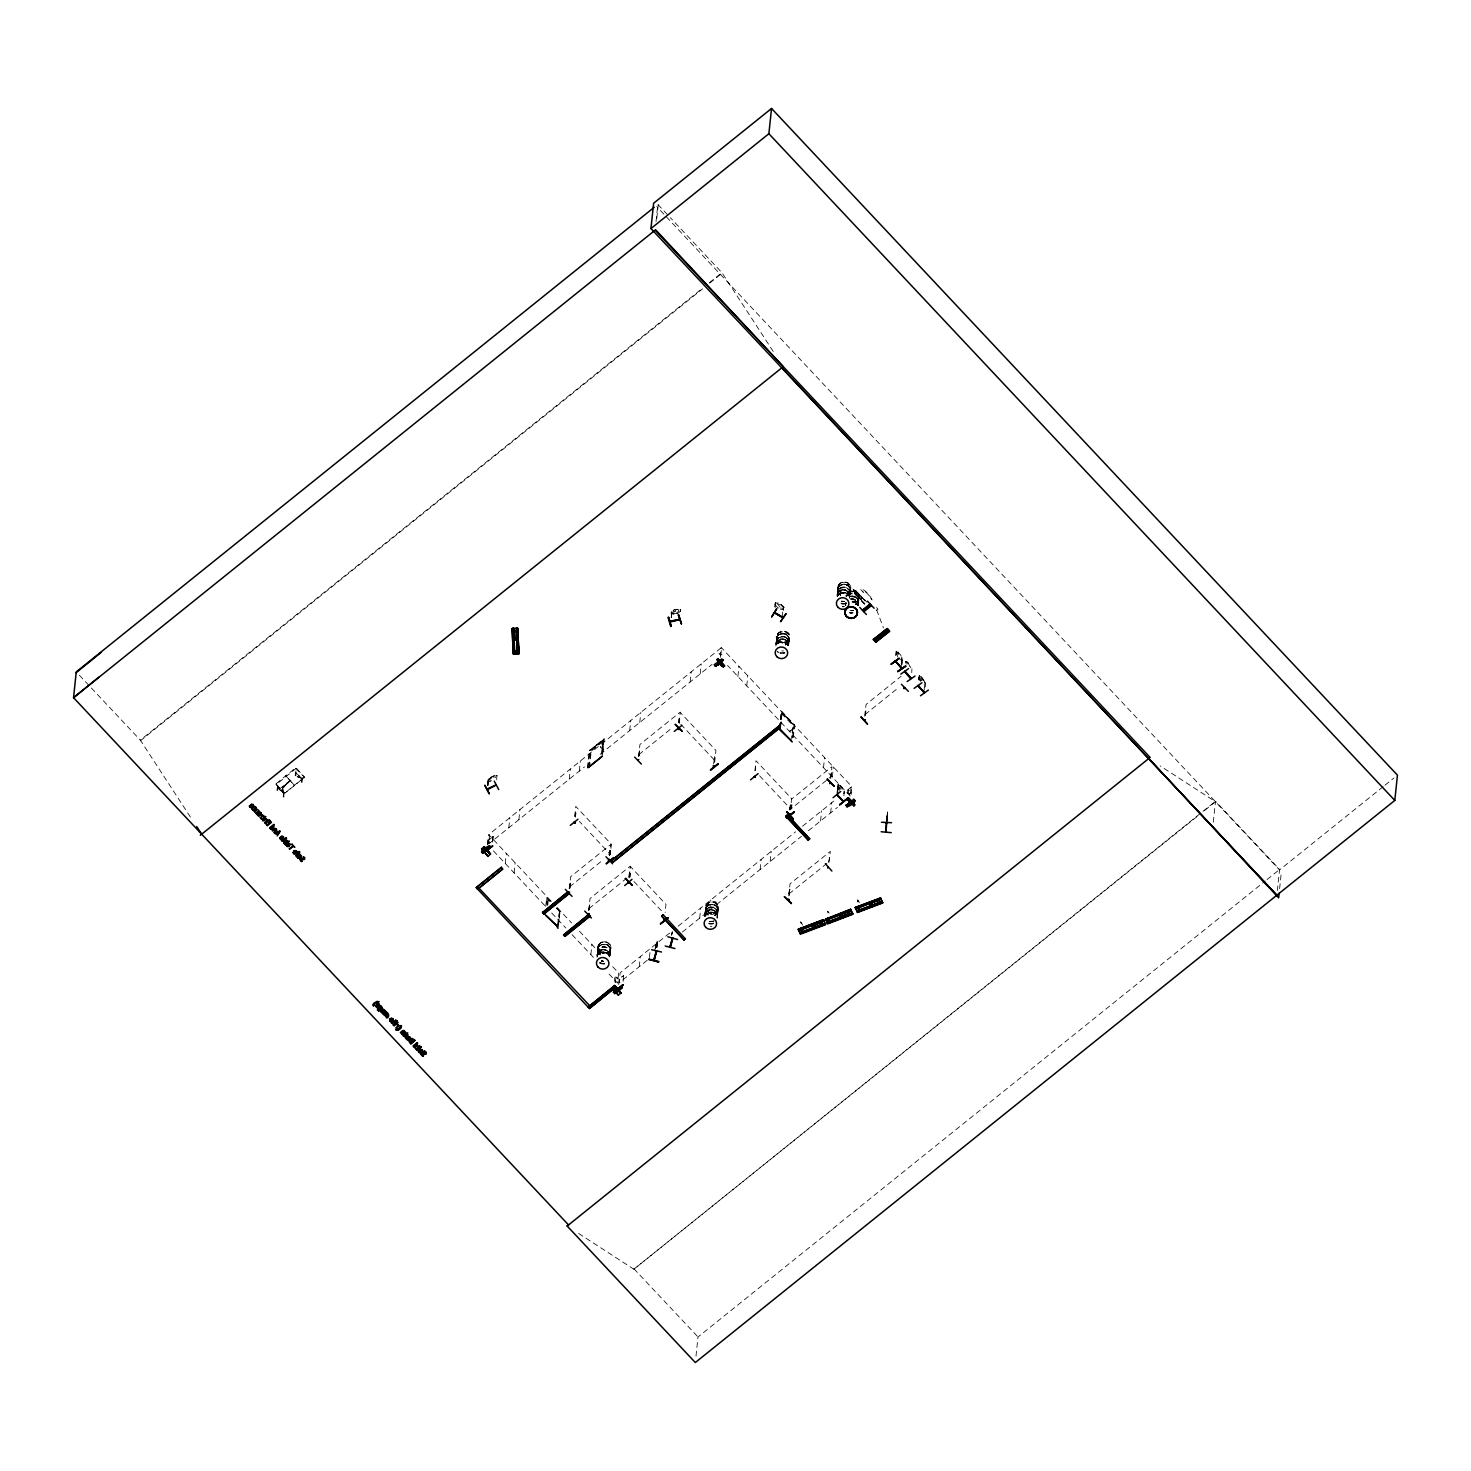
<?xml version="1.0" encoding="UTF-8"?>
<svg xmlns="http://www.w3.org/2000/svg" width="1471" height="1471" viewBox="0 0 1471 1471"><rect width="100%" height="100%" fill="white"/><g stroke="black" fill="none" stroke-linecap="round" stroke-linejoin="round"><path stroke-width="0.75" stroke-dasharray="5 3.75" d="M887.362 813.996C886.553 827.585 888.686 799.102 886.737 819.531M887.418 815.339L886.884 820.358L887.252 817.14M886.976 818.795L887.473 813.996L886.976 821.866L887.381 816.35M887.087 818.703L887.27 816.35M190.403 817.049L140.333 740.152L702.219 288.463M284.252 793.182L276.033 783.749L276.235 784.815M276.934 790.405L277.909 784.484L277.633 790.46M280.906 790.295L283.793 793.733L277.633 787.757M283.149 797.025L284.105 791.085L283.848 797.08M295.193 775.732L296.167 769.811L295.892 775.787M301.408 782.351L302.364 776.412L302.107 782.388M304.258 776.725L304.074 777.828M487.453 785.385L488.096 779.336L489.089 779.373M487.618 785.679L488.096 779.336M488.427 785.33L488.905 778.968M494.109 777.791L493.318 776.063M487.471 844.538L488.537 834.443L551.202 901.19M487.747 844.262L488.151 840.382L490.358 842.718M488.409 843.655L488.813 839.776L493.079 836.337L492.693 842.442M495.562 777.626L494.366 775.346L488.133 779.667L489.052 779.244M496.665 779.722L496.922 775.382L496.941 777.24M492.472 842.184L493.079 836.337M508.801 827.768L509.849 817.674M505.27 863.495L506.337 853.401M518.877 819.678L519.925 809.565M514.115 872.928L515.181 862.815M545.741 906.357L546.642 897.862L549.952 900.877M546.458 904.205L546.955 897.586M547.175 905.566L547.598 899.002M547.8 904.867L548.462 898.726L551.257 901.649M569.24 779.189L570.307 769.076M557.472 925.351L559.624 910.457L556.829 907.533M558.116 924.818L559.624 910.457M558.723 921.968L559.826 911.395M558.447 926.362L560.01 911.487L557.013 908.398M579.317 771.08L580.365 760.985M574.72 816.497L575.786 806.402L611.366 844.28L610.3 854.394L579.372 821.443M574.996 816.221L575.4 812.323L575.602 816.865M575.326 817.067L576.007 812.967M569.13 888.502L570.417 882.122L570.031 888.208M569.351 888.741L570.619 876.771L610.906 844.372L609.766 855.423M569.81 887.951L570.417 882.122M587.517 767.568L589.301 750.559L604.085 738.681L602.816 753.888M587.812 767.88L589.779 750.817M588.878 767.016L590.643 750.541L603.128 740.354L601.988 757.381M589.522 767.568L591.232 751.148L603.717 740.979M600.904 746.698L601.124 748.077L600.628 746.422M656.029 221.588L657.831 204.395L668.772 216.035M656.802 218.407L658.236 204.745M601.694 748.813L602.705 748.39L602.724 749.658M602.319 749.585L602.246 748.794M603.128 740.354L601.621 754.715L603.294 740.06L590.533 750.578M602.614 754.053L604.085 738.681M588.529 910.218L589.834 903.819L589.448 909.905M588.768 910.457L590.018 898.468L630.305 866.088L629.092 876.753M589.209 909.666L589.834 903.819M590.864 954.679L591.93 944.566M597.024 957.253L597.52 952.564M597.557 952.086L597.796 949.77M597.851 949.31C595.829 938.553 614.198 939.969 610.391 950.211M608.939 854.706L610.024 850.275L609.159 854.964M609.509 855.626L610.391 849.576L610.575 854.118M601.51 950.413L600.186 950.156M629.68 730.591L630.746 720.496M607.67 952.914L600.812 952.399L597.962 947.011M610.06 953.465L609.766 956.058A6.27 5.81 6 0 0 603.073 949.788A6.27 5.81 6 0 0 597.355 956.665M610.336 950.689L610.097 953.006C610.502 947.03 601.676 944.584 598.458 949.365M639.756 722.5L640.804 712.387M638.451 756.223L639.738 749.842L639.352 755.929M638.671 756.48L639.94 744.491L680.227 712.093L679.271 722.629M615.117 982.591C612.175 968.359 622.913 984.816 615.724 976.744M639.131 755.689L639.738 749.842M615.393 982.389L616 976.542M628.816 877.819L629.441 871.972M629.349 876.624L630.415 866.511L665.995 904.408L665.131 912.498M629.698 877.396L630.103 873.498M618.647 984.559L619.273 978.711L623.759 975.549L619.273 978.711M629.956 877.194L630.36 873.296M623.134 981.396L623.539 975.291M677.12 613.517L670.813 613.591L672.045 611.623L671.089 611.991M671.236 617.415L671.879 611.348M671.328 617.728L671.934 611.66M639.241 966.723L640.308 956.61M679.859 609.877L680.668 609.693M677.193 613.628L680.595 611.256L680.742 609.546L674.38 609.509L670.997 611.991M680.595 611.256L680.76 609.656M649.961 952.564L649.318 958.614L619.07 982.941L620.137 972.827L650.384 948.519M773.231 351.44L721.912 272.631L670.335 217.708M678.48 722.684L678.903 718.786M679.014 722.776L679.345 717.995M679.602 723.419L679.418 718.878L680.282 719.319M656.71 946.055L657.298 941.054L656.728 947.269M657.077 947.361L657.702 941.293M690.12 682.011L691.186 671.898M578.618 1233.452L633.891 1269.234L1201.2 812.746M700.196 673.92L701.262 663.807M720.385 657.261L721.176 647.424L851.249 785.992L850.183 796.087L727.52 665.425M720.753 655.533L721.599 647.461L489.696 833.873L488.629 843.986L584.52 766.906M713.582 763.909L714.667 755.91L714.373 762.622M714.649 762.401L715.899 750.412L680.319 712.516M699.681 918.125L700.748 908.03M704.903 915.348L705.161 912.755M705.436 909.979L705.197 912.296L706.209 909.501M705.749 907.166L705.492 909.501L705.804 908.03M708.415 911.211L708.25 909.814M709.758 910.034L710.824 899.921M737.909 676.495L738.957 666.381M709.629 912.241L715.476 912.333M716.395 904.481L715.733 905.198M717.186 918.364L717.701 913.675M717.719 913.197L717.977 910.88M718.013 910.42L718.253 908.085M746.753 685.909L747.82 675.814M754.936 770.859L755.984 760.746L791.563 798.643L790.607 809.179L830.894 776.78M755.193 770.565L755.616 766.685L755.8 771.227M695.985 1356.152L698.008 1336.992L1265.262 880.982M774.886 607.045L775.199 602.926L776.081 603.533M775.052 606.769L775.474 602.724L775.677 607.468M776.283 641.613L777.295 638.819M779.207 640.492L780.991 638.966L785.808 640.014M782.223 617.029L783.271 606.916L783.638 611.384M760.121 869.545L761.187 859.432M787.481 633.817L781.561 633.615L778.582 634.957M779.354 728.292L781.469 711.008L794.524 724.909L793.182 737.67M779.685 728.016L781.469 711.008M788.511 645.328L788.769 642.992L788.548 645.328L785.827 639.903M788.824 642.533L789.063 640.198L788.842 642.533M789.118 639.738L789.008 638.23M779.887 727.759L782.057 712.883L793.237 724.615L792.06 735.279M782.057 712.883L780.329 729.285L782.02 712.497L793.255 724.743L791.067 739.508M770.197 861.454L771.264 851.341M790.81 730.296L789.578 731.326M792.464 728.917L791.894 730.609L791.692 729.506M792.428 730.278L792.501 729.083M792.667 737.762L794.009 725.093L781.138 711.284M792.851 737.927L794.524 724.909M789.706 809.988L790.332 804.141M789.982 809.767L790.589 803.92M790.846 809.344L791.251 805.464M791.306 808.554L791.711 804.674M791.527 808.811L791.931 804.913M788.75 893.577L789.853 889.146L789.467 895.232M788.769 895.784L790.037 883.795L830.324 851.396L828.835 863.146M789.228 894.993L789.853 889.146M837.459 592.758L837.201 595.35A6.27 5.81 6 0 1 844.648 590.11A6.27 5.81 6 0 1 849.392 597.741M837.495 592.298L837.735 589.981L839.279 594.137M837.79 589.503L838.047 587.168M840.198 590.22C840.695 592.261 842.129 590.993 840.235 590.386M823.503 767.678L824.569 757.565M820.561 820.965L821.627 810.852M847.737 593.052L847.535 592.169M848.381 584.336L847.903 585.127M848.73 584.612L847.682 584.539M830.214 777.258L831.317 772.827L831.133 776.964M830.453 777.497L831.556 773.066M849.484 598.366L849.981 593.677M850.017 593.199L850.275 590.882M850.312 590.423C854.504 577.919 831.538 580.898 839.481 591.544C845.494 596.564 860.995 584.631 858.843 599.488M830.71 778.655L831.961 766.685L791.674 799.066M832.365 777.093L833.413 766.998M855.405 594.431L852.978 589.191L855.957 591.011L852.978 589.191M861.362 598.145L861.215 599.561L855.442 594.817L853.051 589.301L857.924 593.953L859.432 597.391L857.667 596.435M853.29 590.165L857.979 595.626L853.364 590.092M830.637 812.856L831.703 802.743M855.203 594.302L864.874 603.717M864.93 600.904L855.589 590.588L866.787 602.025M856.269 593.493L856.71 594.027M828.596 861.988L829.681 857.538L828.761 857.85M855.589 602.154L856.379 601.51L850.771 602.375A6.27 5.81 6 0 0 858.899 598.384A6.27 5.81 6 0 0 853.732 591.195A6.27 5.81 6 0 0 846.542 596.49M856.177 593.751L856.949 593.861M837.017 792.832L838.139 784.539L838.305 789.228M837.716 788.585L838.139 784.539M837.624 793.476L838.415 785.514M858.273 604.986L858.512 602.742L858.2 604.232M858.549 602.283L858.788 599.966L858.494 601.437M840.162 785.44L839.72 789.026L838.875 786.01L840.198 785.532L837.79 784.815M843.931 795.793L844.023 790.883M847.958 793.623C845.935 784.521 854.173 796.068 848.362 789.725M848.215 793.421L848.638 789.522M851.194 794.487L852.04 786.397L843.563 793.218M864.617 716.156L866.106 704.425L901.153 676.255M865.536 715.862L865.923 709.776M895.747 655.459L896.096 651.304L896.74 652.094M896.023 655.257L896.446 651.212M896.997 653.896L898.376 652.168M898.064 654.595L899.075 653.271M901.135 658.714L901.263 657.519M901.153 664.046L902.072 657.776L901.999 664.506M901.006 667.889L902.072 657.776M901.723 664.708L902.367 658.64L900.473 654.669L896.004 651.377L897.825 657.041M886.553 820.708L887.418 812.488M886.903 820.726L887.767 812.636M906.283 662.244L906.154 662.263M906.541 664.046L907.92 662.336L905.621 661.637M911.763 672.652L911.91 668.809M918.64 679.841L919.338 675.594L919.21 680.503M918.915 679.639L919.338 675.594M923.88 692.253L924.524 686.185M924.818 687.049L925.241 683.022L921.177 676.605C915.127 674.803 923.825 676.439 920 677.065L921.14 680.816M925.094 686.865L924.946 682.158M1213.299 822.215L1215.506 801.235L1279.586 869.49L1277.38 890.451M1279.623 888.686L1281.296 872.744M655.606 947.048L656.121 944.75M671.769 934.067L672.173 931.731M672.137 932.706L671.346 935.556M655.183 948.556L657.298 941.054L656.857 942.654M283.462 793.972L282.763 788.309L279.398 787.537M295.928 772.771L302.051 779.042L295.892 773.084M304.276 776.964L303.89 777.994M608.167 943.996C608.976 946.037 594.67 942.102 597.906 951.277M597.447 953.318L597.116 954.955L598.201 951.921L601.143 950.045M597.87 950.615L597.631 954.072M601.749 950.799L600.389 949.678M610.778 947.931C611.789 949.549 606.383 954.403 607.468 951.958M610.042 952.16L610.281 948.703M609.748 954.955L610.116 951.682M705.915 905.676C712.975 932.32 728.513 888.797 705.915 905.676L706.668 904.297M705.345 910.99L705.253 914.263M704.756 915.164L705.823 912.13M707.533 910.402L708.636 911.597L709.261 910.292M717.683 913.656L717.37 915.146L717.094 910.292L717.738 911.873M717.664 912.351L717.922 908.913M717.26 917.61L717.591 915.973M776.89 637.348L776.523 640.62L778.067 643.471A6.27 5.81 6 0 1 779.078 635.012A6.27 5.81 6 0 1 788.162 636.796A6.27 5.81 6 0 1 785.588 644.997L788.18 642.919M785.679 641.779C787.39 642.386 785.404 641.172 782.701 642.937C760.93 632.034 801.511 624.623 785.955 642.386M788.769 641.687L788.585 636.925L784.852 633.872M788.474 644.463L788.713 641.025M838.102 588.032L838.378 592.887M837.808 590.827L837.551 594.266M837.054 595.148L837.385 593.512M841.614 590.937L840.971 589.981M846.413 596.288L850.385 589.669M845.568 604.232L845.899 602.595M850.385 589.65L850.716 588.143M849.962 592.353L850.22 588.915M859.229 597.208L857.06 601.29L854.081 602.595M858.347 604.066L858.678 602.54M672.523 931.823L671.898 934.434M654.834 950.137L655.753 945.504M657.206 942.764L656.103 947.269L657.243 942.672M656.066 946.754L656.728 943.849M655.735 947.416L656.397 943.775M801.934 923.475L800.316 922.354M800.573 921.618L800.61 922.869M859.009 901.815L857.795 899.939L857.464 901.282M284.087 786.544L282.561 788.511M301.812 778.876L296.241 772.514M598.145 947.857L598.862 946.515M597.722 950.762L598.587 949.291M776.743 637.513L777.589 636.024M609.325 953.484L610.06 952.123M610.189 952.013L608.259 954.587A6.27 5.81 6 0 0 608.773 946.441A6.27 5.81 6 0 0 599.929 945.798A6.27 5.81 6 0 0 599.377 953.999M776.449 640.29L778.38 637.697M609.031 956.26L609.895 954.789M780.347 640.529L779.005 640.768M788.051 643.011L788.916 641.521M788.493 644.427L787.757 645.787A6.27 5.81 6 0 0 783.712 636.851A6.27 5.81 6 0 0 776.357 643.599L776.118 641.852M787.886 645.714L788.621 644.316M837.937 588.179C839.978 582.534 849.153 583.196 850.312 589.08L849.797 587.609M837.643 590.974L839.573 588.382M837.385 593.622L838.121 592.114M837.974 594.652L837.128 596.141L839.04 593.549M850.128 592.206L847.204 595.865M855.368 601.565L856.435 601.768M857.795 602.761L858.733 597.98M858.347 604.066L857.501 605.556A6.27 5.81 6 0 0 849.447 597.042M706.503 906.706L705.547 911.487M704.811 916.139L709.647 912.241M705.675 914.649L704.94 916.01A6.27 5.81 6 0 1 716.542 915.403L715.66 914.19M716.965 913.675L717.83 912.204M716.8 916.378L717.535 914.999M876.311 610.41L878.058 609.233L876.551 607.541M283.682 787.059C304.35 766.667 270.848 799.764 288.849 782.039M774.978 604.618L777.773 607.78L783.767 609.215L780.66 609.325M775.143 603.018L778.324 602.963L776.559 605.059L778.361 607.027M780.182 604.305L778.104 604.618L779.906 606.99L780.899 606.879L780.237 604.213M783.271 606.916L784.025 607.67L778.233 602.981M784.08 607.339L781.266 604.489L782.315 608.148L780.274 608.075M491.24 778.398L492.344 776.486M674.454 609.638L672.578 612.8L674.582 613.26M283.517 793.862L282.634 788.272L277.817 787.279M304.111 777.405L285.245 792.74M777.479 636.116L778.655 634.92M778.012 640.29L776.192 642.827L780.274 639.444M776.651 644.059L782.388 641.485L787.739 644.868M838.121 592.243L840.805 589.945M856.71 603.882L857.906 602.687M599.102 953.337L597.171 955.929A6.38 5.902 6 0 1 608.056 954.035L603.662 951.958L599.028 953.373M600.003 950.818L601.584 950.928M706.393 906.78L710.493 904.297L715.274 905.235M707.202 908.416L706.098 909.574L708.636 907.552L713.49 907.331L717.186 910.384L714.961 908.03M707.643 910.181L708.893 910.347M705.823 912.241L706.926 910.972M705.988 912.792L708.213 915.164A6.27 5.81 6 0 1 707.165 906.357A6.27 5.81 6 0 1 716.763 907.055A6.27 5.81 6 0 1 714.501 915.679L717.076 913.601M488.188 779.759L491.406 776.835L496.922 775.382M709.39 282.708L721.912 272.631M140.26 740.888L702.55 288.868M709.721 283.112L721.838 273.367M276.327 783.547L295.248 768.119M290.155 780.347C265.663 800.316 290.412 780.66 290.964 780.347M300.801 780.365L285.006 793.145M604.379 738.994L589.301 750.559M493.3 836.594L488.813 839.776M600.15 754.329L712.056 664.377M638.874 754.605L670.408 729.248M858.641 594.027L861.289 598.219M858.273 597.814L861.215 599.561M569.553 886.866L602.834 860.112M560.01 911.487L556.222 908.048L559.054 911.248M588.952 908.582L627.492 877.599M865.04 714.538L898.34 687.766M652.113 947.122L671.217 931.768M678.168 926.178L795.572 831.795M802.522 826.206L835.087 800.022M682.323 932.099L801.456 836.319M808.406 830.729L837.422 807.414M788.971 893.908L829.258 861.51M1202.984 811.312L1215.506 801.235M633.891 1269.234L1197.559 816.092M1204.731 810.337L1215.469 801.713L1160.196 765.931M1267.046 879.548L1279.586 869.49M1383.163 786.654L1279.531 869.949L656.728 206.565M1384.947 785.22L1393.883 778.03M844.17 793.549L844.611 791.527M837.698 786.323L839.573 790.313M839.941 787.169L840.897 786.525M842.092 789.504L841.633 787.316M488.151 840.382L490.082 842.92M902.293 660.332L899.921 659.541M905.548 663.145L905.64 661.472L907.938 662.41L910.806 667.687M907.681 664.046L908.618 663.439M918.731 677.359L920.699 681.404M921.6 680.411L921.968 677.653M790.111 730.499L790.037 731.712M676.697 612.745L678.94 611.274L677.671 608.737M285.264 792.593L283.885 792.501M839.5 588.418L845.788 587.334L849.484 590.386M839.206 591.085L842.203 589.632M838.966 593.567L845.237 592.482L848.951 595.534M846.836 595.626C850.367 591.894 857.648 592.813 858.862 598.164M778.288 637.734L784.576 636.649M779.998 640.381L779.354 640.418M857.06 601.271L855.993 602.246M856.802 603.846L855.368 604.691A6.27 5.81 6 0 0 857.225 595.718A6.27 5.81 6 0 0 847.296 596.215M706.926 911.082L708.323 910.126M715.972 914.76L714.538 915.624A6.38 5.902 6 0 0 716.855 906.835A6.38 5.902 6 0 0 707.11 906.118A6.38 5.902 6 0 0 708.213 915.146M283.903 787.114L282.322 788.419M827.566 911.376L828.78 912.461M857.446 900.031L859.34 902.606M857.85 901.925L857.556 900.197M849.981 591.379L851.562 590.901M857.519 605.114A6.27 5.81 6 0 0 849.503 596.582L855.809 597.116L858.678 602.522M849.429 596.656L852.665 596.104M784.834 652.885L779.943 653.124A6.27 5.81 6 0 0 784.76 652.959M608.35 951.535L605.592 949.678L600.848 949.953M713.931 921.067A6.27 5.81 6 0 1 709.151 921.287L714.023 921.011M676.568 609.343L674.196 611.936L677.377 611.164L676.531 609.233M842.773 584.318L844.428 584.226M842.184 589.761L845.512 590M850.716 598.826L856.802 600.812L858.402 605.169M844.74 601.492L841.412 601.253A6.27 5.81 6 0 0 846.23 601.051M853.272 610.447L851.599 610.539A6.307 5.829 6 0 0 853.235 610.391L849.944 610.318M781.561 633.633L783.234 633.56M781.266 636.428L782.94 636.336M295.708 768.303L303.982 776.725L296.425 768.211M710.769 921.453L712.442 921.379M602.264 949.567L603.937 949.494M491.498 780.347L489.641 780.255L491.314 776.706M490.909 781.542L488.004 781.358M852.389 598.642L854.026 599.065M853.768 601.565L852.132 601.234A6.27 5.81 6 0 1 857.354 604.489M841.43 601.143L844.74 601.382A6.27 5.81 6 0 1 843.085 601.345M775.953 646.026L775.861 644.372A6.27 5.81 6 0 1 782.664 638.91L784.3 639.315M717.462 914.521C717.977 910.163 708.195 907.717 708.25 911.229M709.96 913.27L711.596 913.601M602.338 953.079L603.974 953.392M603.128 961.335L601.492 960.931L603.128 961.372A6.27 5.81 6 0 1 601.51 961.096M670.794 613.499L673.902 614.418M898.395 652.241L896.611 651.947M297.307 776.486L302.125 778.582L297.142 776.743M845.512 589.871L849.76 594.523M853.75 601.565L856.527 603.312M784.576 636.649L787.353 638.396M713.214 909.997L715.972 911.744M296.204 768.322L276.088 784.631M839.224 594.1L840.511 595.148A6.38 5.902 6 0 1 839.812 585.623A6.27 5.81 6 0 1 849.668 587.462A6.38 5.902 6 0 1 845.31 595.939M786.636 632.089L787.886 633.137M777.184 651.377L778.472 652.425A6.27 5.81 6 0 1 777.258 651.488M715.255 905.235L716.542 906.283M714.41 913.178L715.715 914.226M607.615 945.026L609.858 947.398L608.847 946.037M781.395 713.417L792.575 725.148M855.589 590.588L866.529 602.227M855.239 593.953L864.838 604.066M855.276 594.174L864.58 604.287M759.569 775.787L790.497 808.756M680.816 724.284L714.832 760.525M633.983 881.552L661.84 911.211M557.472 907.864L571.575 922.887M579.409 931.235L600.793 953.999M612.672 966.668L618.611 972.993L617.563 983.106L607.155 972.018M546.642 897.862L550.393 902.017M493.41 850.863L545.447 906.301M551.717 912.976L565.802 927.98M572.072 934.655L593.824 957.823M276.254 784.687L283.829 792.924M277.67 787.445L283.793 793.733M79.379 675.244L140.333 740.152M633.927 1268.756L698.008 1336.992M840.088 785.514L842.313 788.033M921.876 677.708L923.108 680.668M908.545 663.495L909.758 666.455M924.671 682.342L923.365 679.05L924.156 681.9M827.952 911.56L829.111 913.16M847.351 595.737A6.27 5.81 6 0 1 857.28 595.259L858.218 596.619M857.023 598.109L857.998 599.469M848.289 591.618L849.227 592.923M856.471 603.275L857.464 604.618M838.562 590.239L839.5 591.526M787.279 638.359L788.291 639.701M787.077 640.951L788.015 642.367M717.48 907.589L716.487 906.246L718.032 909.078M608.35 951.424L609.95 955.874M598.348 952.601L599.341 953.943M801.07 922.28L802.578 925.094M839.867 787.868L840.548 789.283M876.679 609.95L883.464 627.915M857.74 602.007L858.273 603.588M849.392 590.294L850.036 591.875M838.084 595.681L837.551 594.229L837.992 595.571A6.38 5.902 6 0 1 844.133 587.168A6.38 5.902 6 0 1 849.043 596.399L849.925 591.691M788.493 636.814L789.118 638.414M788.199 639.609L788.842 641.191M777.166 642.22L776.523 639.278M705.436 911.303L706.08 912.884M705.142 914.098L705.786 915.679M609.766 947.306L610.41 948.887M609.288 952.73L609.84 954.201M597.796 951.112L598.44 952.693M827.787 912.553L827.677 911.965M858.457 600.775L858.568 602.319M849.778 594.413L849.558 597.612A6.27 5.81 6 0 0 843.858 589.742A6.27 5.81 6 0 0 837.312 596.619M845.586 604.121L845.696 605.666M718.271 906.596L718.381 908.14M717.48 914.429L717.572 916.084M597.134 954.844L597.226 956.499M840.548 595.222A6.27 5.81 6 0 1 839.463 586.359A6.27 5.81 6 0 1 849.061 587.039A6.27 5.81 6 0 1 846.8 595.681M840.585 594.762A6.27 5.81 6 0 1 839.904 585.532A6.38 5.902 6 0 1 849.742 587.573A6.27 5.81 6 0 1 845.31 595.681M838.139 595.259A6.27 5.81 6 0 1 844.152 586.947A6.27 5.81 6 0 1 848.988 596.049M837.22 596.435A6.27 5.81 6 0 1 848.785 595.865M846.009 603.165A6.27 5.81 6 0 1 839.757 602.705M837.275 595.976A6.27 5.81 6 0 1 848.841 595.406M844.17 606.677A6.38 5.902 6 0 1 842.515 606.751M844.17 606.42A6.27 5.81 6 0 1 842.534 606.493M857.28 595.259A6.27 5.81 6 0 1 855.368 604.287M845.825 605.721A6.307 5.829 6 0 1 846.027 602.705M850.734 598.918A6.307 5.829 6 0 1 858.273 605.114M849.411 596.803A6.38 5.902 6 0 1 857.575 605.482M853.217 610.612A6.27 5.81 6 0 1 849.962 610.373M845.696 604.434A6.27 5.81 6 0 1 846.009 602.945M850.716 599.175A6.27 5.81 6 0 1 858.218 605.335M852.077 601.657A6.27 5.81 6 0 1 857.317 604.949M852.996 612.708A6.27 5.81 6 0 1 849.742 612.469M872.101 599.855A8.477 2.335 51.2 0 0 865.941 591.655A8.477 2.335 51.2 0 0 861.473 590.312L860.535 589.319L863.422 592.39L862.484 591.397A7.079 1.949 51.2 0 1 866.217 592.519A7.079 1.949 51.2 0 1 871.365 599.359M778.049 643.434A6.38 5.902 6 0 1 779.042 634.773A6.38 5.902 6 0 1 788.254 636.594A6.38 5.902 6 0 1 785.661 644.923M778.141 643.066A6.27 5.81 6 0 1 779.134 634.553A6.27 5.81 6 0 1 788.199 636.336A6.27 5.81 6 0 1 785.643 644.537M776.412 643.14A6.27 5.81 6 0 1 783.767 636.373A6.27 5.81 6 0 1 787.794 645.364M782.664 638.91A6.27 5.81 6 0 1 788.548 645.181M783.473 650.862A6.27 5.81 6 0 1 781.855 650.936M776.283 643.195A6.27 5.81 6 0 1 788.493 645.585M777.81 643.287A6.27 5.81 6 0 1 787.592 645.199M784.815 652.48A6.27 5.81 6 0 1 777.313 651.009M776.78 643.949A6.27 5.81 6 0 1 787.629 644.721M708.287 914.76A6.27 5.81 6 0 1 707.606 905.548A6.27 5.81 6 0 1 717.37 907.46A6.27 5.81 6 0 1 713.012 915.679M704.885 915.348A6.27 5.81 6 0 1 712.35 910.126A6.27 5.81 6 0 1 717.094 917.757M705.749 915.458A6.38 5.902 6 0 1 711.854 907.019A6.38 5.902 6 0 1 716.763 916.268M705.731 915.606A6.38 5.902 6 0 1 711.835 907.166A6.38 5.902 6 0 1 716.745 916.396M712.424 921.195A6.307 5.829 6 0 1 710.787 921.287M705.014 916.525A6.307 5.829 6 0 1 711.578 909.63A6.307 5.829 6 0 1 717.149 917.408M704.848 916.249A6.38 5.902 6 0 1 716.598 915.661M713.711 923.163A6.27 5.81 6 0 1 707.459 922.703M711.872 926.417A6.27 5.81 6 0 1 710.236 926.491M600.573 954.936A6.38 5.902 6 0 1 599.102 946.313A6.38 5.902 6 0 1 608.479 945.853A6.38 5.902 6 0 1 608.314 954.55M603.147 961.17A6.27 5.81 6 0 1 601.547 960.857A6.27 5.81 6 0 0 603.165 960.986M597.391 956.426A6.27 5.81 6 0 1 603.11 949.549A6.27 5.81 6 0 1 609.821 955.654M609.803 955.819A6.27 5.81 6 0 0 603.11 949.549A6.27 5.81 6 0 0 597.41 956.26M597.686 953.613A6.27 5.81 6 0 1 605.041 946.864A6.27 5.81 6 0 1 609.068 955.837M597.557 953.925A6.38 5.902 6 0 1 605.022 947.067A6.38 5.902 6 0 1 609.104 956.205M604.489 963.891A6.27 5.81 6 0 1 599.782 962.972M598.017 954.881A6.27 5.81 6 0 1 607.946 954.403M604.544 963.431A6.27 5.81 6 0 1 599.819 962.512M598.072 954.422A6.27 5.81 6 0 1 608.001 953.925M609.435 956.646A6.27 5.81 6 0 0 608.902 955.194L609.564 956.83A6.38 5.902 6 0 0 608.976 955.323M285.705 775.622L294.568 785.514L285.705 775.622M776.228 642.091L776.008 644.316L776.247 642.091M776.817 636.502L776.578 638.837L776.853 636.502M720.735 653.345C714.538 653.933 727.501 656.323 720.79 653.363M851.176 792.281L849.245 794.266L851.176 792.281M846.046 603.57L839.647 603.092A6.27 5.81 6 0 0 845.972 603.625M713.748 923.567L707.349 923.108A6.38 5.902 6 0 0 713.729 923.549M852.978 613.113L849.668 612.874A6.27 5.81 6 0 0 852.941 613.168M604.526 963.836L599.727 962.898A6.38 5.902 6 0 0 604.544 963.689M839.592 591.397A6.27 5.81 6 0 0 850.256 589.558A6.27 5.81 6 0 0 843.067 581.891A6.27 5.81 6 0 0 839.592 591.397M839.573 591.636A6.27 5.81 6 0 0 850.22 589.797A6.27 5.81 6 0 0 843.03 582.148A6.27 5.81 6 0 0 839.573 591.636M778.398 640.731A6.27 5.81 6 0 0 789.044 638.874A6.27 5.81 6 0 0 781.855 631.224A6.27 5.81 6 0 0 778.398 640.731M778.361 640.97A6.27 5.81 6 0 0 789.026 639.131A6.27 5.81 6 0 0 781.837 631.464A6.27 5.81 6 0 0 778.361 640.97M707.312 911.395A6.27 5.81 6 0 0 717.958 909.556A6.27 5.81 6 0 0 710.769 901.907A6.27 5.81 6 0 0 707.312 911.395M707.275 911.634A6.27 5.81 6 0 0 717.922 909.795A6.27 5.81 6 0 0 710.732 902.146A6.27 5.81 6 0 0 707.275 911.634M599.672 951.204A6.27 5.81 6 0 0 610.318 949.365A6.27 5.81 6 0 0 603.128 941.697A6.27 5.81 6 0 0 599.672 951.204M599.653 951.443A6.27 5.81 6 0 0 610.3 949.604A6.27 5.81 6 0 0 603.11 941.936A6.27 5.81 6 0 0 599.653 951.443"/><path stroke-width="1.5" d="M775.254 613.186L781.984 616.993M783.105 617.507L774.592 612.414M422.49 1051.177L421.791 1049.467M297.105 851.635L296.572 853.18M379.61 1004.932L379.316 1006.182M881.497 822.252L891.573 822.712M881.166 831.759L891.224 832.641M886.241 822.822L886.057 831.593M886.756 822.675L885.928 831.759M886.792 822.307L886.737 822.841M487.342 789.357L488.133 788.952M487.324 789.78L496.003 785.091M417.654 1045.476L417.359 1046.653M654.062 959.221L653.768 959.644M672.835 938.516L670.28 947.324L672.541 937.854M405.15 1032.146L404.488 1031.226M381.688 1007.837C377.569 1009.86 380.106 1009.768 381.412 1007.249M421.901 1050.643L420.651 1052.317M426.204 1052.887L425.91 1053.898M272.999 826.426L273.33 828.155M249.757 806.825L249.371 805.759L249.996 807.119M252.387 806.844L250.585 804.674L252.129 807.027M251.982 809.087L252.405 808.443M252.865 805.078L251.376 805.042L252.791 806.329M255.182 807.634L254.446 807.064M255.862 807.708L255.715 807.174A2.188 2.041 6 0 0 254.998 806.494L255.697 807.395M256.653 809.951L254.52 811.808L256.046 809.565M254.52 811.808L256.248 810.227M255.715 813.077L259.172 810.944L256.156 813.555M257.223 814.695L258.841 812.36M257.977 813.886L258.804 813.224L258.032 814.64M258.4 810.723L258.197 809.785M259.999 817.655L263.438 815.725L262.555 814.971M261.801 819.421L260.827 818.244L261.838 818.795M261.525 814.456L262.059 815.375M264.762 822.73L267.759 820.322L264.762 822.73L266.564 820.45L265.938 818.979L262.721 820.303L265.46 818.317M263.144 820.983L264.854 819.402M263.364 816.184L264.173 817.269L262.739 818.428M262.463 819.384L264.633 817.545L262.96 819.09M263.787 815.853L264.615 816.736M265.92 816.515L264.578 816.938M269.267 819.825L271.436 822.381L267.446 825.58L265.736 822.657M267.759 820.322L265.718 818.299L262.684 820.524M267.336 821.59L269.414 823.135L267.814 821.204M267.446 825.58L265.276 823.025M270.094 828.394L274.268 825.047M271.179 828.817L272.576 826.206L273.441 827.107M276.088 830.122C275.242 827.346 269.598 833.873 274.268 828.982M272.576 826.206L270.811 827.805M273.845 824.367L269.653 827.916M273.937 832.494L275.868 829.46M277.964 834.701L274.709 833.082L279.876 831.133L277.155 835.933M274.378 832.972L276.622 830.14M279.619 832.108L277.21 832.825L278.295 833.983M279.876 831.133L275.169 833.818M279.6 838.341L280.06 837.404L280.796 839.077M280.704 836.999L282.524 838.948L281.347 836.319M282.818 837.017L281.513 837.146L282.45 836.834M282.009 841.099L286.201 837.532M281.531 836.944L282.947 838.433M286.992 840.401L287.378 841.798L289.309 841.081L285.135 844.428L284.399 843.435M285.135 844.428L283.738 841.559M286.588 841.118L284.657 841.375L284.822 843.104M285.76 845.09L288.114 843.048M286.624 838.213L282.027 840.879M286.974 844.759L287.801 844.097L287.544 846.211L288.573 845.494M289.125 845.42C286.459 840.971 291.534 846.634 290.339 844.097M289.18 848.73L293.189 846.193L289.658 849.245M291.994 844.262L294.825 847.296L293.189 846.193M293.685 853.621L293.391 852.279M295.763 853.033L293.943 850.882L295.23 853.345M295.634 855.607C296.719 857.041 297.951 850.882 298.76 852.923M295.156 850.79L296.425 852.169M297.197 857.262L298.815 854.927M297.951 856.453L298.778 855.791L298.521 857.906M298.65 854.007L296.076 856.067M299.109 852.114L298.687 851.635M301.316 855.791L301.059 856.858L300.47 855.626M299.771 859.524L301.739 861.675L299.9 858.641L301.5 857.906L303.449 859.119L304.148 857.777M303.191 857.152L303.559 857.372M302.438 860.921L301.5 860.627M304.056 857.005L303.725 856.766M378.783 1006.587L376.889 1007.286L375.326 1005.741M375.822 1005.281L376.521 1006.458M378.01 1006.513L376.723 1003.958M378.893 1004.748L377.256 1004.546L378.562 1004.399M378.268 1006.348L376.447 1004.178M377.275 1004.325L378.672 1005.815M378.01 1001.88L376.484 1001.549M377.495 1008.812L380.75 1005.851L377.734 1008.499M384.078 1010.43L380.842 1011.791L382.625 1009.345M380.842 1011.791L382.975 1009.915M382.019 1013.041L384.207 1010.467M383.104 1014.181L385.163 1012.324M385.88 1015.652L383.563 1014.438M384.336 1014.604L385.126 1013.188L385.825 1015.027M382.478 1013.519L385.494 1010.908L382.883 1009.419M386.468 1014.512L386.229 1012.82M386.818 1013.023L387.13 1013.445M387.259 1012.655C389.043 1015.689 386.285 1010.228 385.145 1012.544M388.473 1015.689C382.57 1018.594 390.293 1019.127 388.123 1014.677M389.797 1020.561L389.539 1019.44L390.716 1021.334M392.003 1020.966L390.201 1018.815L391.746 1021.15M392.297 1019.035L390.992 1019.164L392.113 1018.925M391.488 1023.117L396.122 1020.028L391.948 1023.375M391.01 1018.962L392.683 1020.12M393.437 1025.195L396.747 1022.897L393.456 1024.974M394.136 1025.949L397.152 1023.32M395.258 1021.536L395.993 1022.327L396.251 1020.948M398.108 1029.81L395.717 1029.7L397.997 1029.222A4.487 4.156 6 0 0 399.395 1028.45L400.425 1027.254A4.744 4.395 6 0 0 400.903 1026.023M395.883 1027.806C396.876 1029.847 397.703 1022.161 398.42 1025.342M397.611 1022.878L398.145 1022.474M396.324 1028.284L399.321 1025.875L398.457 1025.544M400.976 1025.489L400.884 1026.243A4.744 4.395 6 0 1 400.388 1027.475M400.333 1032.532L403.146 1030.325M401.822 1034.131L404.029 1031.576M403.771 1036.209C414.987 1026.151 398.053 1043.104 405.187 1032.66M408.092 1034.977L405.518 1038.066L407.044 1034.867M405.555 1033.929L403.33 1035.731M406.603 1039.317L406.217 1038.25L406.86 1039.611M405.077 1037.588L407.228 1035.676M408.478 1039.721L407.43 1037.184L410.335 1037.496M409.251 1039.335L407.43 1037.184M409.857 1037.754L408.258 1037.331L409.655 1038.82M410.887 1043.785L414.896 1040.365L410.887 1043.785L409.398 1041.817M411.439 1040.585L412.376 1041.523L410.905 1042.718M412.303 1038.471L409.729 1040.254M412.376 1041.523L411.089 1040.604M413.535 1039.758L412.818 1041.174M417.249 1042.774L413.094 1046.12L417.286 1042.571M415.778 1048.988L419.235 1046.856L416.219 1049.467M414.381 1046.359C416.881 1047.812 417.893 1042.148 415.374 1047.297M416.863 1044.502L417.727 1043.031M416.881 1050.165L421.074 1046.617M419.253 1045.936L419.787 1045.513M421.607 1055.093L423.041 1056.288L421.975 1055.461M422.085 1054.762L423.685 1055.718L421.772 1054.578M476.236 887.601L501.409 867.357L476.236 887.601L589.411 1008.518L614.639 987.96L589.411 1008.518M487.122 788.934L495.764 785.073M478.958 888.116L589.614 1005.631M482.874 853.051L490.229 846.965M489.255 793.844L484.768 785.201L489.273 793.623M490.56 854.063L484.106 846.597L490.56 854.063L487.931 856.177L481.569 848.822L484.198 846.726M498.743 789.578L494.256 781.156M486.883 849.833L486.864 850.79M486.846 850.22L489.549 853.106L488.777 852.426M489.163 852.132L487.306 849.907M487.802 849.503L492.785 845.935L487.361 850.128M488.537 849.411L487.82 850.348M512.625 630.949L517.663 630.838M512.827 635.104L517.866 634.994M513.048 639.959L518.086 639.83M502.677 869.067L477.505 889.311L502.677 869.067L501.409 867.357M542.542 912.608L567.751 892.033L569.02 893.743L543.847 913.987L542.542 912.608L567.751 892.033M543.847 913.987L569.056 893.43M570.288 825.378L577.974 819.237M565.36 889.367L571.998 896.372M574.058 822.197L574.996 822.565M574.315 821.995L574.959 823.043M563.577 935.004L588.786 914.447L590.055 916.139L564.864 936.383L563.577 935.004L588.786 914.447M568.725 892.253L569.7 892.033M564.864 936.383L590.092 915.826M781.892 367.768L1276.865 895.232L650.954 228.538L653.62 203.255L771.54 108.468L1397.45 775.162L1394.802 800.426L695.323 1362.532L567.089 1225.95L568.45 1224.847M584.741 911.101L591.452 918.014M588.124 913.969L588.952 914.282M588.657 913.546L587.995 914.539M588.124 914.374L588.878 913.491M605.96 856.747L612.543 863.771M606.162 863.587L613.664 857.501M609.031 859.45L608.203 860.976M610.005 860.351L609.288 859.248M611.495 860.682L778.729 726.251L611.495 860.682L612.763 862.374L780.016 727.63L612.763 862.374M613.297 986.894L588.124 1007.139L614.657 985.46L621.001 993.017L618.39 995.113L612.01 987.758L618.39 995.113M621.332 986.618L613.425 992.116L621.13 986.195L622.454 987.85L614.749 993.771L613.425 992.116M625.267 878.573L632.309 885.377L625.34 878.334M613.591 992.3L621.295 986.397L613.554 992.263M614.308 985.883L620.707 993.09M624.679 885.56L631.96 879.382M638.046 759.992L638.8 759.514M617.434 988.898L614.713 986.103M614.51 986.784L614.713 986.011M616.993 988.291L615.301 986.489M627.731 882.526L628.613 882.379M617.746 988.843L618.666 987.979M641.356 764.037L634.663 757.124M617.967 989.1L622.509 985.037M628.963 883.207L628.761 882.765M618.997 988.347L618.28 989.284M623.208 985L621.957 985.349M623.226 984.89L622.27 985.717M670.721 621.019L678.811 619.567M671.125 626.37L668.551 617.121L671.236 626.168M678.278 614.786L681.478 623.925L678.407 614.933M651.671 949.751L661.527 952.013M675.244 724.357L682.213 731.4L675.281 724.486M678.333 728.531L679.308 729.23M654.448 958.945L654.282 960.14M678.627 727.906L678.278 728.917M678.811 728.421L679.308 729.395M656.71 950.946L656.397 952.307L656.213 951.02M656.379 950.854L653.731 960.011M661.674 916.286L663.182 914.778L685.376 938.774L683.905 939.969L661.674 916.286L663.182 914.778M663.678 919.927L664.359 920.644M668.036 917.61L660.424 923.843L668.055 917.628M665.223 946.037L674.987 948.538M667.834 936.77L677.543 939.528M669.93 946.644L672.431 938.333M670.261 945.871L670.132 946.405M672.376 938.02L672.155 939.013M672.615 938.847L672.872 937.946M683.905 939.969L685.376 938.774M650.954 228.538L768.873 133.732L771.54 108.468M715.329 666.014L723.199 660.35L721.838 658.898L714.134 664.818L715.494 666.253L723.217 660.13M715.494 666.253L723.033 660.111M724.578 665.94L717.995 658.769L724.615 665.922L723.291 666.988L717.094 659.468M717.719 664.524L717.296 665.002M722.224 665.719L719.871 663.164M722.187 666.087L720.183 663.127M710.328 769.866L717.977 763.633M721.912 666.289L721.783 665.113M723.291 666.988L716.984 659.56M714.207 766.189L713.306 765.784M713.858 766.465L713.27 766.152M713.784 765.674L714.189 766.667M750.541 779.832L758.172 773.599M755.193 776.927L754.255 776.559M754.513 776.339L755.119 777.332M776.633 608.81L771.723 616.717M785.919 816.405L787.426 814.916L809.62 838.911L808.149 840.088L785.919 816.405L787.426 814.916M786.286 817.655L794.193 812.176M789.228 813.794L789.927 814.971M790.24 814.382L789.706 813.684M790.166 814.18L789.964 815.32M793.31 819.071L786.691 811.735L793.329 818.869M793.954 811.918L786.323 817.729L794.23 812.249M788.143 899.296L789.1 899.498L788.015 899.866M789.008 899.553L788.143 899.7M784.429 896.685L791.472 903.341M808.149 840.088L809.657 838.599M811.863 924.229L813.849 928.422M827.254 779.299L834.186 786.231L827.217 779.189M814.401 923.255L816.387 927.466M830.343 782.866L829.626 782.958M830.14 782.554L829.957 783.326M830.38 782.498L829.791 783.712M816.662 922.391L818.648 926.601M819.218 921.434L821.204 925.627M825.341 863.661L831.887 871.034M833.064 797.687L840.695 791.453M820.91 920.791L822.896 924.983M827.621 868.019L828.283 867.026M823.484 919.688L823.889 920.772L798.771 930.297L798.201 929.176L823.484 919.688L825.58 924.634L800.445 934.159L798.514 929.837L798.9 930.683L824.017 921.14L823.595 920.258L798.753 930.26M836.778 794.414L837.679 795.241M859.744 607.376L866.401 614.492M847.241 798.496L854.063 805.648L847.406 798.385L839.72 804.619M843.6 801.143L842.662 800.757M862.741 610.336L870.336 604.287M843.214 801.438L836.742 794.91M863.514 611.164L871.163 605.317M843.655 801.346L837.128 794.653M867.467 601.198L874.087 608.203M853.824 799.249L846.027 805.317M849.76 802.449L847.094 799.194M847.425 798.496L847.351 799.948M847.94 804.563L848.179 803.479M850.367 802.191L849.815 801.621M850.054 801.879L848.454 804.214M839.04 913.914L841.026 918.106M841.577 912.939L843.563 917.15M853.732 805.943L855.056 804.876L848.51 797.65L847.222 798.716L853.915 805.612M843.839 912.075L845.825 916.286M864.139 720.11L865.205 719.705M864.746 719.503L864.213 720.33M846.395 911.119L848.381 915.311M848.087 910.475L850.073 914.668M867.449 724.21L860.903 716.837L867.541 723.971M850.808 909.979L825.636 919.43L826.077 920.368L851.194 910.825L850.661 909.372L825.691 919.522M880.872 633.67L883.078 635.968M825.544 919.026L827.64 923.843L852.757 914.318L850.661 909.372M882.269 632.567L884.476 634.884M883.519 631.592L885.726 633.891M884.917 630.489L887.123 632.806M885.855 629.753L888.061 632.07M875.521 641.595L873.664 639.591L887.068 628.558M887.252 628.577L889.606 631.335L875.815 642.165L889.44 631.059L887.252 628.669L873.314 639.407L874.068 640.234M891.205 664.12L899.13 658.273L891.242 663.973M868.92 902.569L870.906 906.761M895.361 660.884L901.631 668.036M895.416 660.957L901.668 668.57L901.006 667.797M871.476 901.613L873.461 905.805M897.604 671.383L905.75 666.198M873.737 900.748L875.723 904.941M876.275 899.774L878.261 903.966M900.969 667.54L895.324 661.251M900.785 674.141L908.6 668.551M877.985 899.13L879.971 903.323M886.351 823.208L886.388 822.252M901.429 684.291L908.361 691.333M904.904 671.052L911.174 678.205M904.775 688.226L903.819 688.079M904.591 687.601L904.058 688.833M882.618 902.955L880.541 898.027L855.276 907.515L880.541 898.027L882.637 902.973L857.501 912.498L855.258 907.497M907.147 681.551L915.036 676.053M914.116 688.354L921.931 682.746M924.119 692.712L917.978 685.449M918.014 686.001L924.505 692.418M920.478 695.765L928.385 690.083M1279.145 893.246L1278.667 897.806L1148.759 758.521M373.616 1006.09L373.726 1005.134M260.165 815.21L259.797 813.647M300.452 859.046L301.077 860.627M649.06 959.055L658.695 962.016L648.95 959.441M401.565 1025.82L401.013 1027.677M373.046 1005.539L373.266 1004.472M397.06 1022.032L396.765 1020.672M283.756 838.452L283.407 836.594M393.235 1020.469L393.125 1018.925M409.931 1041.762L410.207 1040.585M885.983 830.986L886.425 831.795M417.525 1046.322L417.47 1044.87M648.932 959.515L658.824 961.519M654.43 959.055L656.415 952.05M253.049 806.2L253.159 805.814M296.535 851.801L296.149 852.72M378.911 1005.686L378.764 1004.362M392.794 1019.734L392.389 1020.653M409.894 1038.691L409.986 1037.717M426.057 1053.659L426.075 1052.28M717.26 665.37L720.146 663.495M373.799 1004.932L374.222 1003.884M628.374 882.894L628.448 882.012M373.248 1004.693L373.597 1003.682M401.362 1026.684L400.792 1028.045M378.029 1008.922L379.003 1010.834M255.715 809.013L255.972 807.836M382.037 1008.977L382.129 1007.212M669.93 621.681L679.547 619.365M253.453 806.678L253.269 804.49L251.192 804.435M410.299 1039.17L410.519 1037.607M396.949 1022.271L396.949 1020.892M422.416 1051.287L421.276 1052.703M780.31 729.303L791.508 741.016L779.685 729.818L779.685 728.016M418.72 1050.349L418.665 1052.17M288.996 846.377L288.206 843.766M377.514 1008.591L377.532 1010.338M386.505 1014.972L385.623 1015.965M654.227 960.14L656.342 951.222M882.361 633.523L883.188 634.7L882.361 633.596M255.09 808.737L254.777 807.009M771.76 616.956L776.743 608.681M774.408 612.819L782.719 617.728M785.937 613.83L780.531 621.681L785.974 613.867M409.49 1040.31L409.251 1041.707M409.306 1040.788L411.402 1039.96M419.309 1050.662L419.088 1051.728M304.607 859.266L304.773 857.667M278.276 834.186L279.637 831.887M373.799 1003.535L374.425 1002.597M296.829 852.665L295.119 854.026M425.505 1053.071L424.494 1053.475M283.885 841.43L286.735 840.419M421.736 1053.88L425.928 1053.677M400.149 1027.677L399.395 1028.45A4.487 4.156 6 0 1 397.979 1029.424L395.754 1029.682M259.319 815.247L258.804 813.224M385.641 1015.211L385.494 1013.648M411.531 1039.188L413.939 1039.592M400.535 1028.211L399.358 1029.406M273.349 827.952L271.197 828.596M289.015 846.156L286.735 845.972M298.172 858.181L300.01 857.869M299.716 858.329L299.771 856.214M386.064 1015.726L386.487 1014.291M378.341 1008.628L377.918 1009.842M419.768 1050.22L419.511 1052.28M421.184 1051.967L421.864 1050.441L420.798 1049.926M423.722 1053.254L421.35 1053.015L421.129 1054.67M421.552 1053.015L421.037 1054.358M786.58 811.992L793.237 819.09M791.343 903.617L784.392 896.74M483.775 847.039L490.248 854.283L483.885 846.8M487.931 856.159L481.624 848.749M381.835 1009.088L380.437 1010.154M253.233 806.788L252.129 807.726M273.698 828.578L272.595 829.57M273.33 829.092L274.029 826.665M283.37 838.893L281.513 839.941L280.152 839.022M392.831 1020.911L390.992 1021.977L389.631 1021.039M410.078 1039.28L408.993 1040.236M284.142 841.118L286.459 840.272M299.165 853.585L299.404 851.544M421.644 1052.464L422.453 1050.312M848.16 803.883L850.33 802.651L848.179 804.38M254.924 808.756L253.895 809.583M374.792 1003.296L376.153 1002.137M618.666 988.383L622.233 986.085M587.995 767.733L602.393 756.168M546.072 915.661L557.914 926.859L545.355 914.778M76.179 672.652L101.389 652.223M98.759 677.267L73.55 697.695L568.542 1224.938L567.181 1226.042L1150.12 757.436L655.128 230.175L73.55 697.695L76.253 671.898L654.264 207.264M200.313 835.289L783.271 366.665L655.606 229.807M254.078 811.348L256.322 809.381M267.446 824.716L268.954 823.3M269.414 823.135L270.517 822.05L268.788 820.193M285.245 843.527L286.955 842.148L286.44 840.768M288.187 843.986L289.787 844.575M292.012 844.06L292.711 845.917M296.756 856.784L299.624 854.577M588.805 767.09L601.584 756.811M862.392 610.134L869.986 604.066M863.882 611.715L871.402 605.574M378.985 1008.297L380.658 1006.771M378.691 1011.368L378.231 1010.044M380.401 1011.313L382.901 1009.198M390.164 1019.017L391.157 1018.189M395.276 1021.334L395.57 1022.658L392.978 1024.717M400.774 1033.01L402.521 1031.41M402.3 1034.407L405.316 1032.991M402.263 1034.609L404.893 1032.752M413.535 1046.598L414.73 1047.848M415.999 1044.41L414.289 1046.304M417.323 1050.643L421.515 1047.076M424.365 1050.809L423.722 1051.526L425.174 1052.261M621.038 992.796C613.83 990.185 610.336 977.719 621.001 993.017M716.763 659.762L718.087 658.695M718.013 665.26L719.944 662.888L717.278 665.113M674.251 731.418L681.882 725.405M574.076 822.638L575.032 823.098M710.677 770.197L718.271 764.166M606.401 863.863L613.995 857.832M660.516 923.917L668.073 917.849M839.757 804.692L847.333 798.606L839.702 804.839M873.737 639.885L887.693 629.128L874.013 640.179M875.337 641.65L889.256 630.967M889.017 630.581L875.061 641.338L889.459 630.967M481.495 851.819C503.1 839.334 476.108 849.797 482.856 853.272M491.461 846.763L492.509 846.064M854.982 800.702C833.322 813.261 860.774 802.964 853.75 799.397M399.818 1028.891L398.512 1029.865M905.529 665.922L897.678 671.677L905.787 666.253M910.512 677.708L905.327 672.173M274.875 829.35L272.319 830.545M254.409 809.363L255.292 807.634M375.215 1002.928L376.631 1001.935M381.504 1009.4L379.536 1009.897M280.979 836.778L283.131 836.576M294.2 850.863L296.848 851.194M390.44 1018.796L392.867 1018.833M378.286 1006.127L376.778 1006.403M392.022 1020.764L390.072 1020.69M409.269 1039.133L407.062 1038.728M255.145 809.455L252.957 809.859M719.374 663.605L721.654 666.032M283.039 839.187L280.814 839.536M296.259 853.272L294.053 853.621M409.747 1039.574L406.879 1039.409M287.82 843.453L289.401 843.324M425.726 1053.898L423.023 1053.365M410.427 1040.438L409.857 1041.542M272.907 828.394L271.749 828.89M259.779 815.559L258.013 815.467M288.757 846.432L287.378 846.616M288.334 845.917L287.305 845.788M412.174 1039.519L413.112 1039.574M256.285 809.583L257.333 809.363M274.525 829L275.573 828.559L276.603 830.361M402.594 1030.748L404.176 1030.895M282.285 838.911L280.189 837.992M294.549 850.624L296.37 850.661M377.054 1003.921L379.132 1004.215M398.954 1029.461L397.207 1030.215M254.759 809.73L253.288 809.988M252.534 807.34L250.346 807.211M392.132 1021.481L389.962 1021.334M402.907 1031.336L403.937 1031.576M679.455 619.787L670.059 622.012M304.184 859.432L300.893 858.825M866.805 607.284L866.732 608.461M299.073 854.964L300.397 855.037M385.42 1012.342L386.744 1012.416M259.466 812.911L260.477 813.261M299.422 855.478L300.452 855.846M798.348 929.378L823.355 919.743M825.525 919.062L850.495 909.335L852.61 913.84L827.474 923.402L852.628 913.693M798.588 930.021L823.705 920.46M850.753 909.887L825.911 919.908M855.644 908.343L880.927 899.002L855.938 909.004L855.295 907.57M851.065 910.457L825.636 919.43M880.945 899.112L855.515 908.085L880.633 898.542M826.849 921.729L826.463 920.313M856.729 910.384L856.361 908.968M852.61 913.896L827.511 923.475L826.959 922.354L852.077 912.829L852.592 913.859M856.821 910.99L881.993 901.558M799.948 932.963L825.047 923.31L825.452 924.266L800.298 933.717L799.764 932.651L825.066 923.42M852.224 912.995L826.941 922.335M856.858 911.064L882.122 901.649L882.508 902.606L857.354 912.057L882.508 902.348M800.04 933.276L825.452 924.009L800.15 933.515M518.675 653.547L513.25 653.841L512.11 628.522L517.571 628.135L519.024 653.731L516.578 628.301L517.277 653.749L516.928 628.448M518.656 653.639L517.571 628.135L518.969 653.731M513.232 653.823L512.184 628.54M513.857 628.485L514.225 653.823L513.875 628.485L512.533 628.246L513.673 653.749M420.945 1052.684L419.511 1052.684M420.044 1049.485L422.269 1050.22M251.523 804.269L253.711 805.648M281.66 836.374L282.597 836.3M377.385 1003.755L378.874 1003.976M408.368 1036.761L409.857 1036.981M378.029 1007.01L376.907 1007.065M303.945 859.542L301.426 858.604M300.636 858.163L302.879 858.935M259.319 815.798L258.4 815.743M678.554 728.697L678.958 729.634M516.229 628.466L517.939 653.749M272.264 829.479L270.811 829.092M924.432 692.823L918.419 685.725M259.08 815.191L258.05 814.438M298.797 857.777L298.778 855.791M385.402 1015.155L384.299 1013.85M383.14 1009.327L384.685 1010.908M377.569 1001.916L378.856 1001.677M377.367 1001.365L378.856 1001.88M391.451 1018.3L392.61 1018.612M295.009 853.198L293.575 852.426M262.261 819.237L260.827 818.244M286.238 840.879L284.473 843.03M408.644 1040.107L407.541 1039.923M385.384 1016.02L383.894 1014.457M513.526 651.101L518.546 650.991M514.041 653.529L518.288 653.437M415.374 1047.738L413.866 1046.469M253.656 809.418L252.607 808.811M424.126 1051.434L425.524 1052.96M847.314 799.36L849.833 801.934M251.008 807.781L250.015 806.917M381.504 1006.844L380.75 1005.851M424.2 1053.346L425.45 1052.409M873.296 639.389L875.833 642.165M301.463 860.848L300.397 859.377M275.812 828.651L276.585 829.993M282.671 836.686L283.296 837.918M294.237 853.309L293.428 852.077M376.76 1006.605L375.932 1005.373M252.92 810.061L252.148 809.142M294.035 853.842L292.968 852.5M376.539 1007.139L375.473 1005.815M396.012 1020.966L396.747 1020.874M425.045 1051.177L425.891 1052.206M910.733 678.866L904.665 671.695M388.528 1014.383L388.436 1015.909M298.3 857.501L299.459 856.729M298.135 858.402L297.547 857.06M260.441 812.249L261.342 813.426M260.919 812.911L259.392 812.047L257.241 814.474M419.18 1052.721L418.536 1051.655M284.16 843.508L283.646 842.552M413.516 1039.96L412.634 1039.133L411.843 1040.144M407.21 1034.039L407.596 1035.143M768.873 133.732L1394.802 800.426M778.729 726.251L779.979 727.943M791.453 741.163L792.225 741.991M787.39 815.228L809.62 838.911M785.955 816.092L808.186 839.776M661.711 915.955L683.941 939.656M567.732 892.364L569.02 893.743M588.749 914.76L590.055 916.139M613.333 986.563L614.602 988.273M557.27 927.484L558.042 928.311M542.578 912.277L543.865 913.675M563.614 934.692L564.901 936.071M299.367 853.989L299.716 852.003M413.976 1039.372L414.877 1040.585M410.905 1043.583L409.6 1042.148M846.064 805.097L847.388 806.752M489.218 845.917L490.56 847.351M614.933 986.636L617.379 989.266M487.085 850.477L489.071 852.536M827.529 779.078L834.186 786.231M874.877 638.377L877.084 640.768M880.412 898.046L880.908 899.02M899.112 658.475L891.261 664.23M410.501 1042.516L409.949 1041.56M299.183 855.46L299.974 856.784M259.209 812.893L259.779 813.849M385.531 1012.857L386.34 1013.96M300.911 855.276L301.573 856.453M287.801 844.097L288.537 845.476M270.793 829.313L270.443 828.265M257.995 815.67L257.572 814.474M261.801 814.713L262.114 815.651M258.124 814.897L259.061 815.394L259.172 813.684M405.702 1032.274L405.996 1033.267M196.673 826.573L201.692 834.186M882.49 902.55L857.391 912.13M857.979 906.724L859.947 911.045M828.099 918.051L830.067 922.391M800.923 928.385L802.89 932.706M798.532 929.543L800.206 933.202M270.59 829.037L270.425 827.934M398.273 1024.57L398.439 1025.765M286.716 846.193L286.551 845.09M257.719 815.32L257.554 814.217M678.756 614.86L681.422 623.906M668.055 617.415L670.721 626.481M516.928 653.473L515.402 653.492M514.868 653.804L513.508 628.338L514.317 653.804M514.427 638.377C515.99 642.331 517.608 635.454 514.427 638.377M512.717 632.53L517.755 632.42L512.717 632.53M512.938 637.384L517.976 637.274L512.938 637.384M813.095 925.369C813.959 929.525 816.736 922.979 813.095 925.369M840.272 915.054C841.155 919.191 843.913 912.664 840.272 915.054M870.152 903.709C871.034 907.864 873.792 901.318 870.152 903.709M837.937 607.284A6.27 5.81 6 0 0 848.583 605.445A6.27 5.81 6 0 0 841.394 597.778A6.27 5.81 6 0 0 837.937 607.284M846.45 616.349A6.27 5.81 6 0 0 857.097 614.51A6.27 5.81 6 0 0 849.907 606.861A6.27 5.81 6 0 0 846.469 616.202A6.27 5.81 6 0 0 857.115 614.363A6.27 5.81 6 0 0 849.925 606.696A6.27 5.81 6 0 0 846.45 616.349A6.27 5.81 6 0 0 857.097 614.529A6.27 5.81 6 0 0 849.907 606.861A6.27 5.81 6 0 0 846.45 616.367M776.725 656.599A6.27 5.81 6 0 0 787.371 654.76A6.27 5.81 6 0 0 780.182 647.093A6.27 5.81 6 0 0 776.725 656.599M705.639 927.282A6.27 5.81 6 0 0 716.285 925.443A6.27 5.81 6 0 0 709.096 917.794A6.27 5.81 6 0 0 705.639 927.282M597.998 967.091A6.27 5.81 6 0 0 608.645 965.252A6.27 5.81 6 0 0 601.455 957.584A6.27 5.81 6 0 0 597.998 967.091"/></g></svg>
